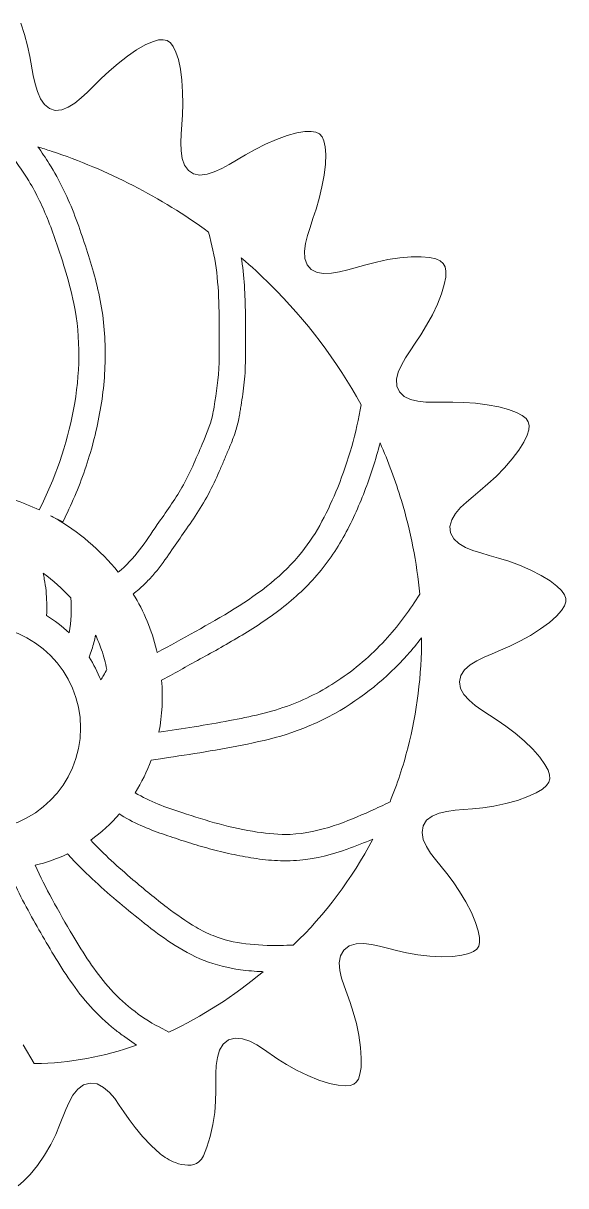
# Model space of a CAD drawing. Header units: millimetres. Extents: x -36.5 to 22.2, y -43.7 to 28.5.
# Drawn here: x 1.71 to 22.24, y -17.33 to 26.68 of the extents above; entities that cross this region are included whole.
import ezdxf

# ---------------------------------------------------------------- set-up
doc = ezdxf.new("R2010")
doc.units = ezdxf.units.MM

msp = doc.modelspace()

# ---------------------------------------------------------------- linework, layer by layer
at = {"color": 7, "linetype": 'Continuous', "lineweight": 15}
for p, q in [((1.618, 26.677), (1.751, 26.251)), ((1.751, 26.251), (1.862, 25.823)), ((6.322, 25.855), (6.6, 25.979)), ((6.6, 25.979), (6.826, 26.043)), ((6.826, 26.043), (7.006, 26.054)), ((7.006, 26.054), (7.152, 26.019)), ((7.152, 26.019), (7.275, 25.935)), ((1.862, 25.823), (1.95, 25.417)), ((5.648, 25.432), (5.999, 25.671)), ((5.999, 25.671), (6.322, 25.855)), ((7.275, 25.935), (7.386, 25.795)), ((7.386, 25.795), (7.488, 25.586)), ((7.488, 25.586), (7.58, 25.3)), ((1.95, 25.417), (2.087, 24.701)), ((4.958, 24.868), (5.293, 25.157)), ((5.293, 25.157), (5.648, 25.432)), ((7.58, 25.3), (7.656, 24.938)), ((2.087, 24.701), (2.156, 24.383)), ((4.654, 24.583), (4.958, 24.868)), ((7.656, 24.938), (7.71, 24.52)), ((2.156, 24.383), (2.242, 24.087)), ((4.135, 24.071), (4.654, 24.583)), ((7.71, 24.52), (7.739, 24.073)), ((2.242, 24.087), (2.355, 23.819)), ((2.355, 23.819), (2.506, 23.597)), ((3.658, 23.651), (3.897, 23.848)), ((3.897, 23.848), (4.135, 24.071)), ((7.739, 24.073), (7.744, 23.629)), ((2.506, 23.597), (2.696, 23.444)), ((2.696, 23.444), (2.919, 23.376)), ((2.919, 23.376), (3.163, 23.396)), ((3.163, 23.396), (3.412, 23.494)), ((3.412, 23.494), (3.658, 23.651)), ((7.744, 23.629), (7.732, 23.211)), ((7.732, 23.211), (7.689, 22.483)), ((7.689, 22.483), (7.677, 22.158)), ((11.697, 22.424), (12.062, 22.525)), ((12.062, 22.525), (12.366, 22.577)), ((12.366, 22.577), (12.605, 22.585)), ((12.605, 22.585), (12.784, 22.554)), ((12.784, 22.554), (12.917, 22.486)), ((12.917, 22.486), (13.016, 22.379)), ((7.677, 22.158), (7.685, 21.85)), ((10.485, 21.899), (10.881, 22.098)), ((10.881, 22.098), (11.294, 22.278)), ((11.294, 22.278), (11.697, 22.424)), ((13.016, 22.379), (13.09, 22.221)), ((13.09, 22.221), (13.139, 22)), ((7.685, 21.85), (7.726, 21.56)), ((9.5, 21.334), (10.123, 21.7)), ((10.123, 21.7), (10.485, 21.899)), ((13.139, 22), (13.158, 21.704)), ((13.158, 21.704), (13.144, 21.339)), ((7.726, 21.56), (7.814, 21.303)), ((7.814, 21.303), (7.958, 21.102)), ((8.938, 21.048), (9.217, 21.178)), ((9.217, 21.178), (9.5, 21.334)), ((13.144, 21.339), (13.095, 20.921)), ((7.958, 21.102), (8.155, 20.974)), ((8.155, 20.974), (8.396, 20.929)), ((8.396, 20.929), (8.662, 20.959)), ((8.662, 20.959), (8.938, 21.048)), ((13.095, 20.921), (13.012, 20.479)), ((13.012, 20.479), (12.907, 20.045)), ((12.907, 20.045), (12.789, 19.643)), ((12.789, 19.643), (12.672, 19.279)), ((12.562, 18.948), (12.466, 18.639)), ((12.672, 19.279), (12.562, 18.948)), ((12.466, 18.639), (12.392, 18.338)), ((12.392, 18.338), (12.354, 18.046)), ((12.354, 18.046), (12.369, 17.772)), ((12.369, 17.772), (12.452, 17.536)), ((14.68, 17.537), (15.077, 17.637)), ((15.077, 17.637), (15.51, 17.727)), ((15.51, 17.727), (15.958, 17.795)), ((15.958, 17.795), (16.39, 17.832)), ((16.39, 17.832), (16.774, 17.836)), ((16.774, 17.836), (17.087, 17.808)), ((17.087, 17.808), (17.324, 17.755)), ((17.324, 17.755), (17.491, 17.68)), ((17.491, 17.68), (17.603, 17.583)), ((12.452, 17.536), (12.607, 17.356)), ((12.607, 17.356), (12.826, 17.245)), ((12.826, 17.245), (13.09, 17.202)), ((13.09, 17.202), (13.379, 17.215)), ((13.379, 17.215), (13.681, 17.267)), ((13.681, 17.267), (13.992, 17.345)), ((13.992, 17.345), (14.68, 17.537)), ((17.603, 17.583), (17.673, 17.458)), ((17.673, 17.458), (17.705, 17.292)), ((17.705, 17.292), (17.698, 17.07)), ((17.644, 16.785), (17.538, 16.438)), ((17.698, 17.07), (17.644, 16.785)), ((17.538, 16.438), (17.384, 16.047)), ((17.384, 16.047), (17.191, 15.64)), ((17.191, 15.64), (16.975, 15.247)), ((16.975, 15.247), (16.755, 14.887)), ((16.545, 14.566), (16.351, 14.278)), ((16.755, 14.887), (16.545, 14.566)), ((16.351, 14.278), (16.175, 14.006)), ((16.021, 13.738), (15.902, 13.466)), ((16.175, 14.006), (16.021, 13.738)), ((15.902, 13.466), (15.838, 13.197)), ((15.838, 13.197), (15.849, 12.943)), ((15.849, 12.943), (15.945, 12.723)), ((15.945, 12.723), (16.123, 12.552)), ((16.123, 12.552), (16.364, 12.436)), ((16.364, 12.436), (16.646, 12.369)), ((16.646, 12.369), (16.949, 12.338)), ((16.949, 12.338), (17.266, 12.329)), ((17.266, 12.329), (17.972, 12.33)), ((17.972, 12.33), (18.379, 12.32)), ((18.379, 12.32), (18.819, 12.291)), ((18.819, 12.291), (19.271, 12.236)), ((19.271, 12.236), (19.702, 12.155)), ((19.702, 12.155), (20.078, 12.053)), ((20.078, 12.053), (20.378, 11.94)), ((20.378, 11.94), (20.595, 11.824)), ((20.595, 11.824), (20.738, 11.708)), ((20.738, 11.708), (20.822, 11.586)), ((20.822, 11.586), (20.857, 11.451)), ((20.857, 11.451), (20.847, 11.286)), ((20.784, 11.08), (20.659, 10.823)), ((20.847, 11.286), (20.784, 11.08)), ((20.659, 10.823), (20.468, 10.52)), ((20.215, 10.185), (19.919, 9.845)), ((20.468, 10.52), (20.215, 10.185)), ((19.919, 9.845), (19.603, 9.523)), ((19.603, 9.523), (19.291, 9.235)), ((18.999, 8.984), (18.732, 8.762)), ((19.291, 9.235), (18.999, 8.984)), ((18.487, 8.552), (18.263, 8.339)), ((18.732, 8.762), (18.487, 8.552)), ((3.203, 7.8), (2.741, 8.034)), ((18.07, 8.113), (17.927, 7.872)), ((18.263, 8.339), (18.07, 8.113)), ((17.927, 7.872), (17.859, 7.623)), ((17.859, 7.623), (17.884, 7.382)), ((17.884, 7.382), (18.002, 7.164)), ((18.002, 7.164), (18.198, 6.981)), ((18.198, 6.981), (18.448, 6.836)), ((18.448, 6.836), (18.728, 6.721)), ((18.728, 6.721), (19.028, 6.624)), ((19.028, 6.624), (19.348, 6.532)), ((19.348, 6.532), (19.697, 6.43)), ((19.697, 6.43), (20.082, 6.308)), ((20.082, 6.308), (20.495, 6.157)), ((20.495, 6.157), (20.915, 5.976)), ((20.915, 5.976), (21.31, 5.773)), ((21.31, 5.773), (21.647, 5.566)), ((21.647, 5.566), (21.907, 5.37)), ((21.907, 5.37), (22.086, 5.196)), ((5.916, 5.109), (5.872, 5.069)), ((22.086, 5.196), (22.193, 5.043)), ((22.193, 5.043), (22.241, 4.905)), ((22.241, 4.905), (22.24, 4.767)), ((22.074, 4.44), (21.887, 4.232)), ((22.188, 4.617), (22.074, 4.44)), ((22.24, 4.767), (22.188, 4.617)), ((21.622, 3.996), (21.287, 3.746)), ((21.887, 4.232), (21.622, 3.996)), ((21.287, 3.746), (20.906, 3.502)), ((20.125, 3.094), (19.772, 2.938)), ((20.509, 3.281), (20.125, 3.094)), ((20.906, 3.502), (20.509, 3.281)), ((6.779, 2.849), (6.78, 2.849)), ((19.157, 2.677), (18.88, 2.542)), ((19.452, 2.804), (19.157, 2.677)), ((19.772, 2.938), (19.452, 2.804)), ((18.626, 2.385), (18.413, 2.198)), ((18.88, 2.542), (18.626, 2.385)), ((7.28, 1.983), (6.944, 1.802)), ((18.268, 1.98), (18.213, 1.74)), ((18.413, 2.198), (18.268, 1.98)), ((18.213, 1.74), (18.256, 1.495)), ((18.256, 1.495), (18.387, 1.26)), ((18.387, 1.26), (18.581, 1.046)), ((18.581, 1.046), (18.813, 0.853)), ((18.813, 0.853), (19.069, 0.674)), ((19.069, 0.674), (19.644, 0.298)), ((19.644, 0.298), (19.972, 0.07)), ((19.972, 0.07), (20.322, -0.195)), ((6.842, -0.166), (6.843, -0.166)), ((20.322, -0.195), (20.671, -0.494)), ((20.671, -0.494), (20.991, -0.808)), ((20.991, -0.808), (21.256, -1.111)), ((6.994, -1.155), (6.548, -1.223)), ((21.256, -1.111), (21.45, -1.38)), ((21.45, -1.38), (21.571, -1.603)), ((21.571, -1.603), (21.63, -1.782)), ((21.51, -2.181), (21.355, -2.314)), ((21.599, -2.056), (21.51, -2.181)), ((21.637, -1.927), (21.599, -2.056)), ((21.63, -1.782), (21.637, -1.927)), ((20.802, -2.603), (20.409, -2.744)), ((21.121, -2.457), (20.802, -2.603)), ((21.355, -2.314), (21.121, -2.457)), ((18.714, -3.061), (18.369, -3.09)), ((19.099, -3.02), (18.714, -3.061)), ((19.524, -2.957), (19.099, -3.02)), ((19.971, -2.864), (19.524, -2.957)), ((20.409, -2.744), (19.971, -2.864)), ((5.418, -3.304), (5.346, -3.259)), ((16.976, -3.495), (16.843, -3.706)), ((17.189, -3.335), (16.976, -3.495)), ((17.454, -3.226), (17.189, -3.335)), ((17.746, -3.159), (17.454, -3.226)), ((18.05, -3.119), (17.746, -3.159)), ((18.369, -3.09), (18.05, -3.119)), ((16.843, -3.706), (16.801, -3.954)), ((16.801, -3.954), (16.848, -4.219)), ((4.258, -4.247), (4.259, -4.248)), ((16.848, -4.219), (16.964, -4.484)), ((3.529, -4.932), (3.376, -4.769)), ((16.964, -4.484), (17.124, -4.739)), ((17.124, -4.739), (17.31, -4.987)), ((2.156, -5.196), (2.156, -5.197)), ((17.31, -4.987), (17.735, -5.514)), ((17.735, -5.514), (17.975, -5.828)), ((17.975, -5.828), (18.223, -6.188)), ((18.223, -6.188), (18.463, -6.582)), ((18.463, -6.582), (18.671, -6.985)), ((18.671, -6.985), (18.83, -7.363)), ((18.83, -7.363), (18.932, -7.685)), ((18.932, -7.685), (18.979, -7.939)), ((14.045, -8.255), (13.842, -8.408)), ((14.304, -8.178), (14.045, -8.255)), ((14.593, -8.166), (14.304, -8.178)), ((14.891, -8.201), (14.593, -8.166)), ((15.19, -8.264), (14.891, -8.201)), ((15.498, -8.341), (15.19, -8.264)), ((15.833, -8.426), (15.498, -8.341)), ((18.945, -8.268), (18.872, -8.377)), ((18.98, -8.128), (18.945, -8.268)), ((18.979, -7.939), (18.98, -8.128)), ((13.715, -8.628), (13.668, -8.894)), ((13.842, -8.408), (13.715, -8.628)), ((16.212, -8.511), (15.833, -8.426)), ((16.638, -8.586), (16.212, -8.511)), ((17.096, -8.639), (16.638, -8.586)), ((17.552, -8.661), (17.096, -8.639)), ((17.967, -8.649), (17.552, -8.661)), ((18.312, -8.608), (17.967, -8.649)), ((18.572, -8.545), (18.312, -8.608)), ((18.754, -8.467), (18.572, -8.545)), ((18.872, -8.377), (18.754, -8.467)), ((10.738, -9.235), (10.789, -9.23)), ((13.668, -8.894), (13.689, -9.183)), ((13.689, -9.183), (13.756, -9.476)), ((13.756, -9.476), (13.85, -9.768)), ((13.85, -9.768), (14.077, -10.395)), ((14.077, -10.395), (14.2, -10.766)), ((14.2, -10.766), (14.317, -11.185)), ((7.215, -11.515), (6.849, -11.323)), ((14.317, -11.185), (14.414, -11.638)), ((5.548, -11.697), (5.997, -12.013)), ((9.479, -11.813), (9.278, -11.973)), ((9.728, -11.745), (9.479, -11.813)), ((10.002, -11.768), (9.728, -11.745)), ((10.279, -11.863), (10.002, -11.768)), ((10.545, -12.002), (10.279, -11.863)), ((14.414, -11.638), (14.477, -12.093)), ((2.113, -12.707), (1.706, -11.999)), ((9.137, -12.206), (9.053, -12.484)), ((9.278, -11.973), (9.137, -12.206)), ((10.802, -12.165), (10.545, -12.002)), ((11.347, -12.537), (10.802, -12.165)), ((14.477, -12.093), (14.503, -12.509)), ((9.053, -12.484), (9.014, -12.782)), ((11.676, -12.746), (11.347, -12.537)), ((12.055, -12.961), (11.676, -12.746)), ((14.503, -12.509), (14.491, -12.853)), ((9.002, -13.086), (9.001, -13.4)), ((9.014, -12.782), (9.002, -13.086)), ((12.472, -13.164), (12.055, -12.961)), ((12.897, -13.335), (12.472, -13.164)), ((14.452, -13.113), (14.392, -13.294)), ((14.491, -12.853), (14.452, -13.113)), ((3.99, -13.514), (3.768, -13.677)), ((4.241, -13.444), (3.99, -13.514)), ((4.502, -13.48), (4.241, -13.444)), ((4.75, -13.61), (4.502, -13.48)), ((4.972, -13.804), (4.75, -13.61)), ((9.001, -13.4), (9.001, -13.741)), ((13.293, -13.459), (12.897, -13.335)), ((13.628, -13.531), (13.293, -13.459)), ((13.889, -13.555), (13.628, -13.531)), ((14.079, -13.54), (13.889, -13.555)), ((14.214, -13.493), (14.079, -13.54)), ((14.314, -13.414), (14.214, -13.493)), ((14.392, -13.294), (14.314, -13.414)), ((3.586, -13.905), (3.44, -14.167)), ((3.768, -13.677), (3.586, -13.905)), ((5.167, -14.033), (4.972, -13.804)), ((5.342, -14.278), (5.167, -14.033)), ((9.001, -13.741), (8.988, -14.126)), ((3.319, -14.442), (3.084, -15.042)), ((3.44, -14.167), (3.319, -14.442)), ((5.517, -14.537), (5.342, -14.278)), ((8.988, -14.126), (8.953, -14.558)), ((5.711, -14.82), (5.517, -14.537)), ((5.944, -15.134), (5.711, -14.82)), ((8.953, -14.558), (8.886, -15.018)), ((2.934, -15.39), (2.744, -15.776)), ((3.084, -15.042), (2.934, -15.39)), ((6.225, -15.473), (5.944, -15.134)), ((8.886, -15.018), (8.785, -15.472)), ((2.744, -15.776), (2.51, -16.181)), ((6.547, -15.813), (6.225, -15.473)), ((6.888, -16.122), (6.547, -15.813)), ((8.785, -15.472), (8.66, -15.877)), ((2.51, -16.181), (2.244, -16.569)), ((8.66, -15.877), (8.526, -16.202)), ((2.244, -16.569), (1.971, -16.905)), ((1.72, -17.161), (1.508, -17.333)), ((1.971, -16.905), (1.72, -17.161))]:
    msp.add_line(p, q, dxfattribs=at)
msp.add_circle((0, 0), 3.875, dxfattribs=at)
for start, end in [(46.2975, 58.634), (21.3643, 32.5928)]:
    msp.add_arc((0, 0), 4.979, start, end, dxfattribs=at)
for points, knots in [([(2.311, 8.252), (3.494, 10.585), (4.269, 13.944), (3.233, 17.572), (2.714, 19.141), (2.011, 20.651), (1.264, 21.665), (0.859, 22.229), (0.724, 22.408)], [0, 0, 0, 0, 0.3764082, 0.4422192, 0.5294512, 0.6089745, 0.6749151, 0.7063877, 0.7063877, 0.7063877, 0.7063877]), ([(2.261, 21.997), (2.406, 21.793), (2.759, 21.284), (3.434, 20.039), (3.922, 18.699), (4.33, 17.388), (4.615, 16.33), (4.781, 15.212), (4.843, 13.73), (4.657, 11.884), (4.083, 9.747), (3.526, 8.438), (3.203, 7.8)], [0.3508407, 0.3508407, 0.3508407, 0.3508407, 0.3843615, 0.4317184, 0.526432, 0.5737888, 0.6211456, 0.6685024, 0.7158592, 0.8105728, 0.9052864, 1, 1, 1, 1]), ([(8.722, 18.772), (6.921, 20.088), (4.743, 21.206), (2.43, 21.945), (2.261, 21.997)], [0.4876849, 0.4876849, 0.4876849, 0.4876849, 0.51473346, 0.5168614, 0.5168614, 0.5168614, 0.5168614]), ([(5.298, 5.896), (5.924, 6.388), (6.634, 7.533), (7.797, 9.105), (8.386, 10.536), (8.83, 11.552), (9.005, 12.616), (9.126, 13.328), (9.115, 15.246), (9.148, 16.931), (8.848, 18.29), (8.722, 18.772)], [0, 0, 0, 0, 0.1238896, 0.213402, 0.3091325, 0.3692163, 0.3874901, 0.4802728, 0.5070609, 0.6437731, 0.7064942, 0.7064942, 0.7064942, 0.7064942]), ([(9.959, 17.795), (9.965, 17.761), (10.082, 17.016), (10.126, 15.871), (10.119, 14.507), (10.121, 13.412), (10.026, 12.665), (9.946, 12.175), (9.902, 11.905), (9.84, 11.553), (9.704, 11.084), (9.517, 10.622), (9.344, 10.22), (9.111, 9.673), (8.791, 8.958), (8.281, 8.091), (7.754, 7.356), (7.288, 6.66), (6.814, 5.995), (6.345, 5.477), (6.062, 5.224), (5.916, 5.109)], [0.3461613, 0.3461613, 0.3461613, 0.3461613, 0.3506091, 0.4433793, 0.4897643, 0.5361494, 0.5825344, 0.605727, 0.6173232, 0.6289195, 0.652112, 0.6753046, 0.6984971, 0.7216896, 0.7680747, 0.8144598, 0.8608448, 0.9072299, 0.9536149, 0.9768075, 1, 1, 1, 1]), ([(14.495, 12.236), (13.581, 13.9), (12.116, 15.837), (10.338, 17.471), (9.959, 17.795)], [0.45193872, 0.45193872, 0.45193872, 0.45193872, 0.47524727, 0.48130384, 0.48130384, 0.48130384, 0.48130384]), ([(6.78, 2.849), (8.641, 3.925), (11.805, 5.344), (13.756, 9.219), (14.318, 11.165), (14.495, 12.236)], [0, 0, 0, 0, 0.3455381, 0.4907283, 0.6589366, 0.6589366, 0.6589366, 0.6589366]), ([(15.212, 10.792), (15.13, 10.471), (14.864, 9.551), (14.3, 8.073), (13.364, 6.325), (11.978, 4.846), (10.403, 3.734), (9.051, 2.965), (8.007, 2.394), (7.524, 2.124), (7.28, 1.983)], [0.4043127, 0.4043127, 0.4043127, 0.4043127, 0.4523555, 0.5436296, 0.6349037, 0.7261777, 0.8174518, 0.9087259, 0.954363, 1, 1, 1, 1]), ([(16.712, 5.063), (16.601, 6.262), (16.222, 8.216), (15.527, 10.082), (15.212, 10.792)], [0.42078499, 0.42078499, 0.42078499, 0.42078499, 0.43576108, 0.44532358, 0.44532358, 0.44532358, 0.44532358]), ([(-0.624, 9.061), (-0.298, 9.028), (0.71, 8.873), (1.685, 8.548), (2.311, 8.252)], [0.37670032, 0.37670032, 0.37670032, 0.37670032, 0.39357534, 0.42908104, 0.42908104, 0.42908104, 0.42908104]), ([(2.741, 8.034), (2.783, 8.011), (3.759, 7.471), (4.63, 6.736), (5.297, 5.897), (5.298, 5.896)], [0.43733005, 0.43733005, 0.43733005, 0.43733005, 0.43977142, 0.49452914, 0.49462415, 0.49462415, 0.49462415, 0.49462415]), ([(2.454, 5.859), (2.472, 5.785), (2.554, 5.413), (2.604, 4.859), (2.599, 4.413), (2.591, 4.251)], [0.5023891, 0.5023891, 0.5023891, 0.5023891, 0.522867, 0.6041611, 0.6512646, 0.6512646, 0.6512646, 0.6512646]), ([(5.872, 5.069), (6.269, 4.413), (6.584, 3.666), (6.771, 2.884), (6.779, 2.849)], [0.51179765, 0.51179765, 0.51179765, 0.51179765, 0.55100711, 0.55284481, 0.55284481, 0.55284481, 0.55284481]), ([(6.843, -0.166), (7.736, -0.029), (9.405, 0.23), (11.782, 0.742), (13.836, 1.832), (15.488, 3.294), (16.353, 4.485), (16.712, 5.063)], [0, 0, 0, 0, 0.1411523, 0.2649921, 0.3777253, 0.5006417, 0.6067413, 0.6067413, 0.6067413, 0.6067413]), ([(4.442, 3.51), (4.408, 3.329), (4.338, 3.051), (4.234, 2.777), (4.195, 2.682)], [0.51961604, 0.51961604, 0.51961604, 0.51961604, 0.56750123, 0.59343087, 0.59343087, 0.59343087, 0.59343087]), ([(4.869, 2.216), (4.82, 2.466), (4.7, 2.908), (4.528, 3.329), (4.442, 3.51)], [0.26620415, 0.26620415, 0.26620415, 0.26620415, 0.28769382, 0.30462219, 0.30462219, 0.30462219, 0.30462219]), ([(16.787, 3.415), (16.615, 3.193), (15.691, 2.073), (14.086, 0.753), (11.875, -0.233), (9.623, -0.76), (8.066, -0.99), (6.994, -1.155)], [0.4588766, 0.4588766, 0.4588766, 0.4588766, 0.4991083, 0.6660722, 0.7495542, 0.8330361, 1, 1, 1, 1]), ([(15.589, -2.8), (15.858, -2.138), (16.524, -0.126), (16.785, 2.001), (16.787, 3.415)], [0.38723947, 0.38723947, 0.38723947, 0.38723947, 0.39627489, 0.41393007, 0.41393007, 0.41393007, 0.41393007]), ([(4.636, 1.814), (4.675, 1.87), (4.759, 2.001), (4.832, 2.138), (4.869, 2.216)], [0.52775546, 0.52775546, 0.52775546, 0.52775546, 0.55263473, 0.58395206, 0.58395206, 0.58395206, 0.58395206]), ([(5.944, -2.454), (6.496, -2.794), (7.567, -3.167), (9.117, -3.659), (10.486, -3.954), (11.963, -4.103), (13.428, -3.762), (14.65, -3.246), (15.348, -2.92), (15.589, -2.8)], [0.0000215, 0.0000215, 0.0000215, 0.0000215, 0.1122299, 0.1977964, 0.2838405, 0.3566572, 0.4549488, 0.541891, 0.5889218, 0.5889218, 0.5889218, 0.5889218]), ([(14.938, -4.206), (14.622, -4.343), (13.779, -4.68), (12.509, -5.033), (11.194, -5.04), (10.319, -4.923), (9.478, -4.762), (8.65, -4.552), (7.851, -4.307), (7.084, -4.056), (6.268, -3.761), (5.686, -3.47), (5.418, -3.304)], [0.4779657, 0.4779657, 0.4779657, 0.4779657, 0.5351953, 0.6281563, 0.6746367, 0.7211172, 0.7675977, 0.8140781, 0.8605586, 0.9070391, 0.9535195, 1, 1, 1, 1]), ([(4.259, -4.248), (4.76, -4.782), (5.715, -5.646), (7.055, -6.741), (8.06, -7.466), (9.437, -8.164), (10.736, -8.258), (11.762, -8.228), (11.929, -8.22)], [0, 0, 0, 0, 0.1373528, 0.2415899, 0.3250106, 0.369576, 0.5298767, 0.5611944, 0.5611944, 0.5611944, 0.5611944]), ([(2.156, -5.197), (2.347, -5.635), (2.81, -6.534), (3.707, -8.082), (4.833, -9.905), (6.121, -10.94), (6.849, -11.323)], [0, 0, 0, 0, 0.1038175, 0.2192291, 0.3887621, 0.5665525, 0.5665525, 0.5665525, 0.5665525]), ([(10.749, -9.226), (10.48, -9.215), (9.757, -9.158), (8.518, -8.868), (7.279, -8.154), (6.291, -7.404), (5.344, -6.631), (4.425, -5.831), (3.817, -5.238), (3.529, -4.932)], [0.5093468, 0.5093468, 0.5093468, 0.5093468, 0.5545422, 0.6287852, 0.7030281, 0.7772711, 0.8515141, 0.925757, 1, 1, 1, 1]), ([(5.548, -11.697), (5.42, -11.607), (4.954, -11.258), (4.223, -10.568), (3.467, -9.585), (2.856, -8.6), (2.295, -7.644), (1.748, -6.664), (1.395, -5.954), (1.239, -5.596)], [0.4945221, 0.4945221, 0.4945221, 0.4945221, 0.5238925, 0.6032437, 0.682595, 0.7619462, 0.8412975, 0.9206487, 1, 1, 1, 1]), ([(5.997, -12.013), (4.767, -12.446), (3.47, -12.694), (2.123, -12.707), (2.113, -12.707)], [0.5409825, 0.5409825, 0.5409825, 0.5409825, 0.7065125, 0.7076614, 0.7076614, 0.7076614, 0.7076614]), ([(6.888, -16.122), (7.051, -16.248), (7.476, -16.534), (8.256, -16.629), (8.476, -16.291), (8.526, -16.202)], [0, 0, 0, 0, 0.371466, 0.848543, 1, 1, 1, 1])]:
    msp.add_open_spline(points, degree=3, knots=knots, dxfattribs=at)
for points in [[(3.501, 4.923), (3.189, 5.273), (2.836, 5.587), (2.454, 5.859)], [(3.44, 3.599), (3.532, 4.025), (3.543, 4.476), (3.501, 4.923)], [(6.944, 1.802), (6.999, 1.144), (6.966, 0.479), (6.842, -0.166)], [(6.548, -1.223), (6.39, -1.653), (6.188, -2.066), (5.944, -2.454)], [(5.346, -3.259), (5.024, -3.629), (4.658, -3.962), (4.258, -4.247)], [(11.929, -8.22), (13.137, -7.071), (14.154, -5.705), (14.938, -4.206)], [(3.376, -4.769), (2.987, -4.956), (2.577, -5.099), (2.156, -5.196)], [(10.789, -9.23), (9.673, -10.149), (8.478, -10.929), (7.215, -11.515)], [(10.738, -9.235), (10.742, -9.232), (10.745, -9.229), (10.749, -9.226)]]:
    msp.add_open_spline(points, degree=3, dxfattribs=at)

doc.saveas('drawing.dxf')
